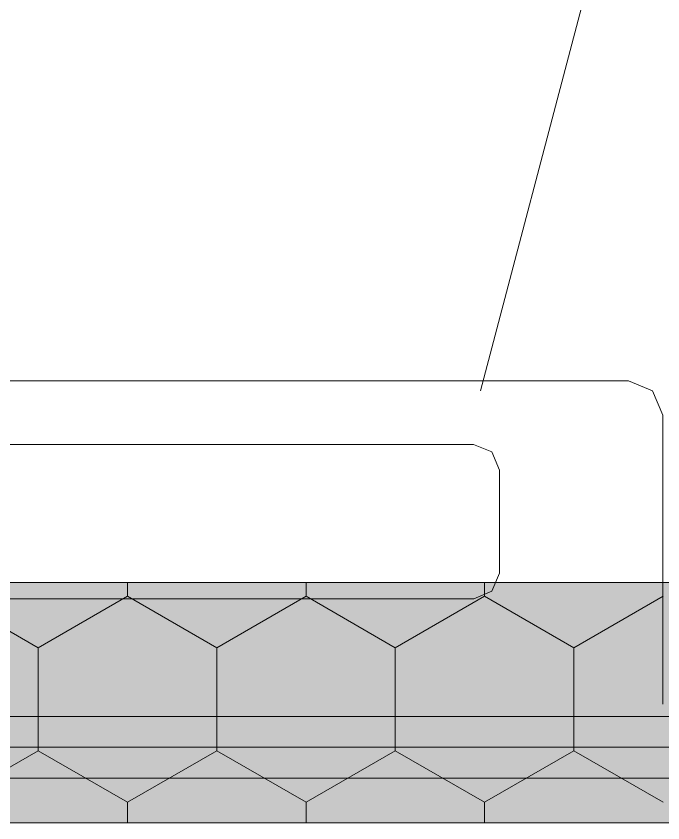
# Model space of a CAD drawing. Header units: millimetres. Extents: x -546 to 1681, y -650 to 1730.
# Drawn here: x 564.927 to 566.809, y 441.761 to 444.11 of the extents above; entities that cross this region are included whole.
import ezdxf

# ---------------------------------------------------------------- set-up
doc = ezdxf.new("R2010")
doc.units = ezdxf.units.MM

msp = doc.modelspace()

# ---------------------------------------------------------------- hatches: boundary and pattern name
at = {"true_color": 0xdede87}
h = msp.add_hatch(color=41, dxfattribs=at)
h.dxf.hatch_style = 2
h.paths.add_polyline_path([(579.4229, 442.4614), (579.4229, 441.7614), (548.8018, 441.7614), (548.8018, 442.4614)])

# ---------------------------------------------------------------- linework, layer by layer
at = {"color": 251, "lineweight": 0, "true_color": 0x646464}
for points in [[(568.4219, 451.1565), (566.2789, 443.0194)], [(560.9589, 443.0484), (566.7089, 443.0484)], [(566.7089, 443.0484), (566.7795, 443.0194), (566.8089, 442.9484)], [(566.8089, 442.9484), (566.8089, 442.1074)], [(566.2579, 442.8634), (563.9849, 442.8634)], [(566.2579, 442.8634), (566.3116, 442.8417), (566.3339, 442.7884)], [(566.3339, 442.4884), (566.3339, 442.7884)], [(566.3339, 442.4884), (566.3117, 442.4356), (566.2589, 442.4134)], [(563.9849, 442.4134), (566.2589, 442.4134)]]:
    msp.add_lwpolyline(points, dxfattribs=at)
at = {"color": 7, "lineweight": 0}
for points in [[(579.4229, 442.4614), (548.8018, 442.4614)], [(565.2509, 442.4214), (565.2509, 442.4614)], [(565.7709, 442.4214), (565.7709, 442.4614)], [(566.2899, 442.4214), (566.2899, 442.4614)], [(564.9909, 442.2714), (564.7309, 442.4214)], [(565.2509, 442.4214), (564.9909, 442.2714)], [(565.5109, 442.2714), (565.2509, 442.4214)], [(565.7709, 442.4214), (565.5109, 442.2714)], [(566.0299, 442.2714), (565.7709, 442.4214)], [(566.2899, 442.4214), (566.0299, 442.2714)], [(566.5499, 442.2714), (566.2899, 442.4214)], [(566.8099, 442.4214), (566.5499, 442.2714)], [(564.9909, 441.9714), (564.9909, 442.2714)], [(565.5109, 441.9714), (565.5109, 442.2714)], [(566.0299, 441.9714), (566.0299, 442.2714)], [(566.5499, 441.9714), (566.5499, 442.2714)], [(568.4219, 442.0714), (559.2819, 442.0714)], [(568.5119, 441.9814), (559.1919, 441.9814)], [(564.9909, 441.9714), (564.7309, 441.8214)], [(565.2509, 441.8214), (564.9909, 441.9714)], [(565.5109, 441.9714), (565.2509, 441.8214)], [(565.7709, 441.8214), (565.5109, 441.9714)], [(566.0299, 441.9714), (565.7709, 441.8214)], [(566.2899, 441.8214), (566.0299, 441.9714)], [(566.5499, 441.9714), (566.2899, 441.8214)], [(566.8099, 441.8214), (566.5499, 441.9714)], [(558.5019, 441.8914), (568.6019, 441.8914)], [(565.2509, 441.7614), (565.2509, 441.8214)], [(565.7709, 441.7614), (565.7709, 441.8214)], [(566.2899, 441.7614), (566.2899, 441.8214)], [(548.8018, 441.7614), (580.1229, 441.7614)], [(558.5019, 441.7614), (568.7319, 441.7614)]]:
    msp.add_lwpolyline(points, dxfattribs=at)

doc.saveas('drawing.dxf')
